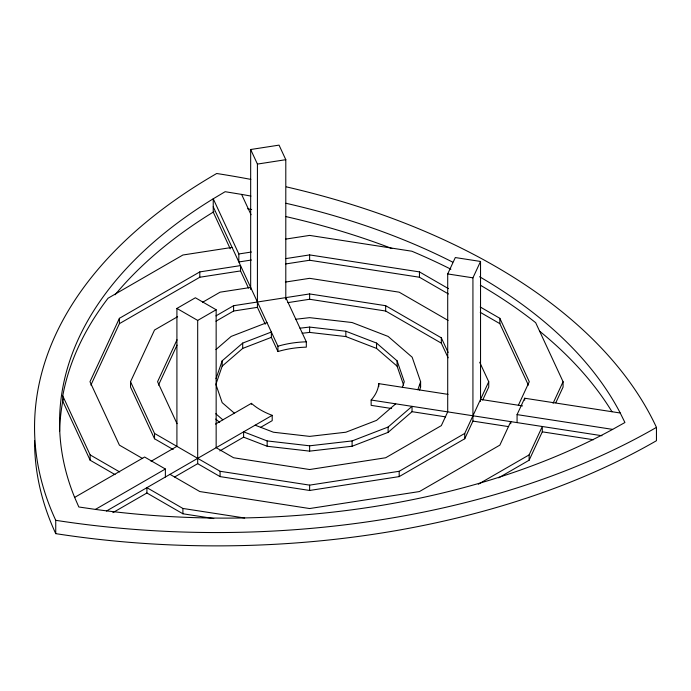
<?xml version="1.0" encoding="UTF-8"?>
<svg xmlns="http://www.w3.org/2000/svg" width="691" height="691" viewBox="0 0 691 691"><rect width="100%" height="100%" fill="white"/><g stroke="black" fill="none" stroke-linecap="round" stroke-linejoin="round"><path stroke-width="1.04" d="M215.998 378.746L222.174 360.814L242.696 343.082L271.356 332.025L271.356 337.355L277.937 351.546A69.204 39.948 0 0 1 306.32 347.15L306.32 341.82L285.798 297.622M215.998 384.075L222.174 366.144L222.174 360.814M402.369 387.297L404.287 381.726L397.083 360.814L376.569 343.082L345.854 331.239L309.628 327.076L299.989 328.182M417.865 389.698L420.612 381.726L412.164 357.212L388.109 336.422L352.099 322.533L309.628 317.653L295.834 319.242M419.584 390.044L420.612 387.064L420.612 381.726M248.466 288.026L240.528 270.932L240.528 265.603L199.803 271.9L119.405 318.318L89.977 381.726L119.405 445.134L142.7 458.582M90.884 385.112L119.405 323.656L119.405 318.318M173.182 449.53L154.525 438.759L130.53 387.064L130.53 381.726L154.525 330.03L177.604 316.703M177.034 339.782L157.565 381.726L177.034 423.678M158.472 385.112L177.034 345.111M151.061 461.286L176.913 446.36L176.913 308.428L195.38 297.761L216.153 309.758L216.153 447.69L233.593 457.762L309.628 469.526L385.664 457.762L441.324 425.63L447.708 411.871L447.708 273.938L455.309 257.553L480.539 261.457L480.539 401.411M174.607 477.006L197.686 463.678L220.084 476.609L309.628 490.463L399.182 476.609L464.741 438.759L472.929 421.104L472.929 277.834L480.539 261.457M464.741 438.759L464.741 433.43L488.736 381.726L479.675 362.222M482.689 400.072L488.736 387.064L488.736 381.726M518.371 405.246L529.28 381.726L499.852 318.318L480.219 306.985M517.075 422.598L517.075 414.609L524.676 398.223L620.242 413.002L624.923 422.512L612.641 429.387A565.368 326.411 0 0 1 95.418 509.405L78.826 506.987L74.645 497.408A565.368 326.411 0 0 1 213.234 198.792L225.145 191.701L241.608 194.404A565.368 326.411 0 0 1 250.954 196.08M529.125 460.223L529.125 454.894L542.297 426.502L542.297 431.832L529.125 460.223L498.634 477.827M553.076 403.268L563.079 381.726L535.68 322.706A565.368 326.411 0 0 0 480.323 285.184M555.806 402.723L563.079 387.064L563.079 381.726M215.92 349.586L231.157 336.422L266.985 322.602M222.174 366.144L242.696 348.419L271.356 337.355M395.718 403.829L376.569 420.37L345.854 432.221L309.628 436.384L273.403 432.221L255.152 425.181M243.612 437.17L243.612 431.84L267.158 440.927L309.628 445.807L352.099 440.927L388.109 427.038L412.043 406.351L412.043 411.681L388.109 432.367L352.099 446.256L309.628 451.137L267.158 446.256L243.612 437.17L219.816 450.912M213.968 211.671L213.234 212.12A565.368 326.411 0 0 0 115.095 294.755M119.405 323.656L199.803 277.238L240.528 270.932M202.541 302.304L220.084 292.181L250.669 287.447M176.913 308.428L197.686 320.417L216.153 309.758M215.972 315.873L233.593 305.698L309.628 293.934L385.664 305.698L441.324 337.83L448.113 352.462M215.972 321.203L233.593 311.028L257.423 307.34L265.24 324.191M74.645 497.408L144.6 457.019L165.374 469.016L165.374 477.006M215.514 424.075L251.429 403.337A69.204 39.948 0 0 0 272.202 415.334L272.202 420.664L260.533 427.401M95.418 509.405L165.374 469.016M106.449 511.029L272.202 415.334M112.883 512.644L146.907 493.003L182.908 513.784L213.787 518.561M130.53 381.726L154.525 433.43L220.084 471.279L309.628 485.134L399.182 471.279L464.741 433.43M478.31 484.227L529.125 454.894M250.669 289.477L250.669 149.515L279.043 145.127L285.798 159.69L285.798 299.644M250.669 149.515L257.423 164.078L285.798 159.69M232.081 247.404L182.908 255.005L108.072 298.21A565.368 326.411 0 0 0 62.751 395.874L62.751 401.203L90.141 460.223L115.06 474.613M285.564 239.129L309.628 235.406L411.853 251.222A565.368 326.411 0 0 1 450.903 269.231M230.284 248.864L213.234 212.12L213.234 198.792L238.836 253.968L251.455 252.016M251.455 260.015L238.836 261.967L238.836 253.968M285.616 258.633L309.628 254.91L419.454 271.9L448.442 288.639M285.616 263.962L309.628 260.248L419.454 277.238L448.442 293.969M285.374 282.075L309.628 278.326L399.182 292.181L448.113 320.434M287.871 302.632L309.628 299.263L385.664 311.028L441.324 343.159L448.113 357.791M302.131 333.269L309.628 332.406L345.854 336.569L376.569 348.419L397.083 366.144L403.604 385.068M447.708 273.938L472.929 277.834M391.624 408.519L371.145 405.358L371.145 400.029A69.204 39.948 0 0 0 378.754 383.643L448.036 394.362M480.539 399.389L522.577 405.893M517.075 414.609L612.641 429.387M371.145 400.029L601.982 435.736M412.043 411.681L445.609 416.872M472.929 421.104L508.662 426.632M542.297 431.832L593.457 439.744M146.907 493.003L146.907 487.665L182.908 508.455L244.666 518.008M480.219 312.315L499.852 323.656L528.382 385.112M169.995 474.346L199.803 491.551L309.628 508.541L419.454 491.551L499.852 445.134L510.77 421.622L510.77 423.756M62.751 395.874L90.141 454.894L119.673 471.944M234.379 413.183L222.174 402.646L215.998 384.714M215.756 413.728L222.839 419.843M215.756 419.057L219.686 422.46M241.608 194.404L251.04 214.728M213.234 206.79L277.937 346.217L277.937 351.546M419.938 385.094L420.612 387.064M286.385 186.872A621.9 359.052 0 0 1 656.45 427.384L656.45 440.711A621.9 359.052 0 0 1 55.738 533.642A621.9 359.052 0 0 1 34.55 440.443M524.676 398.223L524.676 400.219M499.852 318.318L499.852 323.656M441.324 337.83L441.324 343.159M419.454 271.9L419.454 277.238M399.182 471.279L399.182 476.609M397.083 360.814L397.083 366.144M388.109 427.038L388.109 432.367M385.664 305.698L385.664 311.028M378.754 383.643L378.754 386.64M376.569 343.082L376.569 348.419M352.099 440.927L352.099 446.256M345.854 331.239L345.854 336.569M309.628 254.91L309.628 260.248M309.628 293.934L309.628 299.263M309.628 327.076L309.628 332.406M309.628 445.807L309.628 451.137M309.628 485.134L309.628 490.463M267.158 440.927L267.158 446.256M257.423 164.078L257.423 307.34M251.429 403.337L251.429 404.339M242.696 343.082L242.696 348.419M233.593 305.698L233.593 311.028M220.084 471.279L220.084 476.609M199.803 271.9L199.803 277.238M197.686 320.417L197.686 463.678M182.908 508.455L182.908 513.784M154.525 433.43L154.525 438.759M90.141 454.894L90.141 460.223M250.833 179.392A621.9 359.052 0 0 0 216.698 173.501A621.9 359.052 0 0 0 55.738 520.314L55.738 533.642M285.936 203.275A565.368 326.411 0 0 1 452.665 262.122M479.528 276.72A565.368 326.411 0 0 1 620.242 413.002M59.616 431.227A565.368 326.411 0 0 1 63.149 399.104M656.45 427.384A621.9 359.052 0 0 1 55.738 520.314M277.937 346.217A69.204 39.948 0 0 1 306.32 341.82M247.654 208.803A565.368 326.411 0 0 1 251.662 209.537M285.703 216.542A565.368 326.411 0 0 1 391.849 248.501M539.645 331.214A565.368 326.411 0 0 1 611.993 411.75"/></g></svg>
